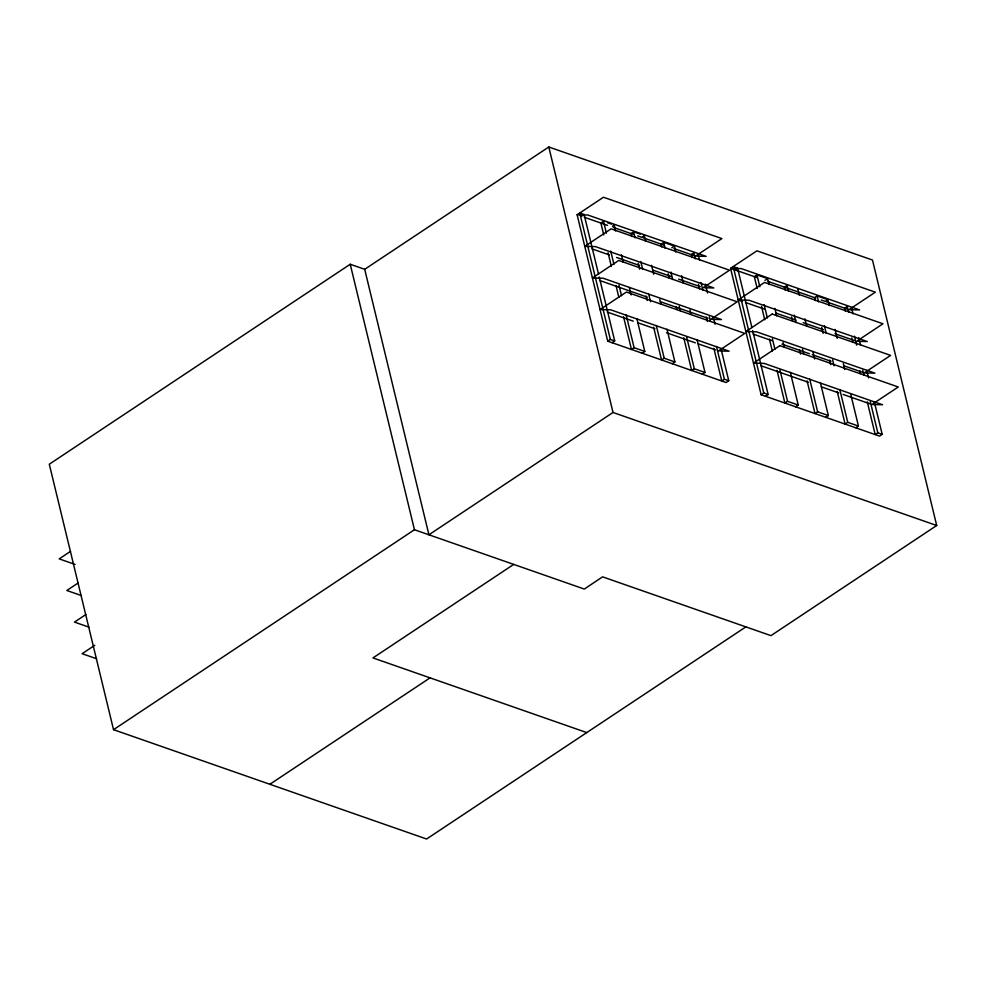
<?xml version="1.0" encoding="UTF-8"?>
<svg xmlns="http://www.w3.org/2000/svg" width="986" height="986" viewBox="0 0 986 986"><rect width="100%" height="100%" fill="white"/><g stroke="black" fill="none" stroke-linecap="round" stroke-linejoin="round"><path stroke-width="1.48" d="M113.526 729.677L414.453 529.741L584.316 589.061L602.582 576.847L770.941 635.637L936.7 525.501L872.474 260.033L548.795 146.988L364.697 269.314L350.227 264.26L49.3 464.209L113.526 729.677L426.593 839.012L745.86 626.886M70.585 551.322L59.197 558.889L75.084 564.436M721.197 349.537L728.753 380.769L726.115 382.519L607.709 341.168L577.13 214.751L603.481 197.249L721.888 238.587L695.537 256.101L673.869 248.534M581.481 216.267L584.119 214.517L598.502 274.009M602.631 221.875L600.881 223.046L603.752 234.939M612.454 226.201L614.216 225.03L615.658 230.983M78.239 582.923L66.838 590.491L81.283 595.532M632.741 232.388L630.978 233.559L631.693 236.529M643.439 236.135L641.689 237.293L637.671 235.9M85.881 614.524L74.492 622.092L88.925 627.145M662.838 242.901L661.076 244.072L661.803 247.042M671.786 247.806L673.537 246.648M94.792 645.288L82.134 653.706L96.579 658.747M692.936 253.414L691.186 254.585L691.901 257.556M607.709 341.168L610.346 339.418L614.697 340.934L599.229 276.98M612.059 342.684L614.697 340.934M703.178 287.702L729.529 270.201L611.123 228.851L584.772 246.352L595.433 246.611L713.839 287.961L704.707 287.739M734.915 269.856L737.553 268.106L751.936 327.599M636.882 318.725L644.795 351.447L634.097 347.713L631.459 349.463L623.546 316.74M756.065 275.464L754.315 276.635L757.186 288.528M642.169 353.198L644.795 351.447M765.013 280.369L766.775 279.198M742.544 301.457L738.206 299.941L764.557 282.427L882.963 323.778L857.869 340.453M710.82 319.316L737.171 301.802L618.777 260.452L592.426 277.966L603.075 278.212L721.481 319.563L712.348 319.353M666.98 329.238L674.905 361.961L664.194 358.226L661.569 359.976L653.644 327.253M786.175 285.977L784.412 287.148L785.139 290.118M672.267 363.711L674.905 361.961M936.7 525.501L613.021 412.468L428.922 534.782L364.697 269.314M718.474 350.917L744.824 333.404L626.418 292.053L600.067 309.567L610.728 309.826L729.122 351.176L719.99 350.954M697.09 339.751L705.002 372.474L694.304 368.739L691.667 370.49L683.754 337.767M816.272 296.49L814.522 297.661L815.237 300.631M702.365 374.224L705.002 372.474M826.983 300.225L825.22 301.396L821.202 299.99M728.753 380.769L724.402 379.253L721.764 381.003L713.852 348.28M846.37 307.003L844.62 308.162L845.335 311.145M756.989 277.559L730.564 268.34L741.225 268.586L859.619 309.937L848.971 309.69L875.322 292.176L756.915 250.826L730.564 268.34L761.143 394.757L763.78 393.007L768.131 394.523L752.663 330.569M765.493 396.273L768.131 394.523M513.706 564.399L372.967 657.921L586.769 732.586M790.316 372.314L798.229 405.036L787.531 401.302L784.893 403.052L776.98 370.329M795.603 406.787L798.229 405.036M820.426 382.827L828.339 415.55L817.628 411.803L815.003 413.565L807.078 380.842M269.881 784.277L430.044 677.863M825.701 417.3L828.339 415.55M850.881 394.831L858.436 426.063L847.738 422.316L845.101 424.066L837.188 391.356M855.799 427.813L858.436 426.063M874.274 401.635L882.187 434.358L877.836 432.829L875.198 434.579L867.286 401.869M882.187 434.358L879.549 436.108L761.143 394.757M577.13 214.751L587.792 215.01L706.186 256.36L697.053 256.138M738.206 299.941L748.867 300.2L867.273 341.55L856.612 341.292M584.119 214.517L579.768 213.001L610.346 339.418M607.524 222.7L611.542 224.093M640.308 234.138L633.616 231.809L635.058 237.762M665.057 242.79L674.424 246.056L675.854 252.009M737.553 268.106L733.202 266.59L763.78 393.007M758.283 275.34L767.65 278.619L769.092 284.572M826.514 299.177L817.147 295.899L818.59 301.852M584.254 217.24L607.561 225.387M613.23 227.359L633.443 234.421M643.069 237.786L663.763 245.009M767.786 281.33L815.755 298.092M826.601 301.876L847.529 309.185M591.994 248.879L609.323 254.93M616.546 257.457L639.643 265.517M652.646 270.053L671.417 276.61M678.627 279.137L700.294 286.704M745.428 302.468L764.199 309.012M775.748 313.055L795.973 320.117M803.183 322.632L823.409 329.694M834.957 333.724L855.17 340.786M599.636 280.48L647.297 297.119M660.287 301.667L707.936 318.305M753.082 334.069L771.853 340.626M781.96 344.151L809.395 353.727M812.279 354.738L831.05 361.295M844.041 365.831L862.812 372.388M607.29 312.081L633.283 321.165M637.609 322.681L654.938 328.732M666.487 332.763L695.364 342.845M698.261 343.855L715.577 349.907M760.724 365.67L808.372 382.309M821.363 386.845L838.692 392.896M843.03 394.412L870.465 403.989M851.608 307.94L853.038 313.881M858.794 337.68L860.593 345.112M866.719 370.403L868.518 377.835M847.257 306.412L848.699 312.365M854.455 336.164L856.612 345.088M862.725 370.366L863.81 374.828M870.281 401.598L877.836 432.829M851.818 337.915L852.89 342.376M859.73 370.637L860.445 373.608M827.858 299.645L829.3 305.586M835.056 329.386L837.213 338.309M843.326 363.6L844.768 369.54M824.345 325.651L826.145 333.083M832.628 359.853L834.057 365.806M839.825 389.606L847.738 422.316M821.708 327.401L823.15 333.354M829.633 360.124L830.705 364.586M797.748 289.132L799.19 295.073M804.946 318.872L806.745 326.317M812.871 351.595L814.658 359.027M787.05 285.398L788.492 291.338M794.248 315.138L796.047 322.57M802.518 349.34L803.602 353.801M809.716 379.092L817.628 411.803M791.61 316.888L792.695 321.35M799.523 349.611L800.607 354.073M774.848 308.359L776.648 315.803M783.118 342.573L784.203 347.035M756.952 274.884L759.824 286.778M764.138 304.625L767.379 318.01M772.42 338.827L774.934 349.241M779.975 370.058L787.531 401.302M761.512 306.375L764.742 319.76M769.425 339.098L772.297 350.991M698.162 254.351L699.604 260.304M705.36 284.091L707.517 293.015M713.285 316.814L715.084 324.258M693.824 252.835L695.253 258.788M701.021 282.575L702.821 290.02M709.291 316.789L710.376 321.251M716.489 346.53L724.402 379.253M698.384 284.325L699.456 288.787M706.296 317.048L707.381 321.51M681.622 275.809L683.421 283.241M689.892 310.011L690.976 314.472M663.714 242.322L665.156 248.275M670.911 272.062L672.711 279.506M679.194 306.276L680.266 310.738M686.749 337.508L694.304 368.739M668.274 273.812L669.358 278.274M676.199 306.535L676.914 309.505M644.314 235.543L645.756 241.496M651.512 265.296L653.669 274.219M659.794 299.498L660.866 303.959M640.814 261.549L642.613 268.993M648.726 294.272L650.526 301.704M656.282 325.503L664.194 358.226M638.176 263.299L639.618 269.252M646.089 296.022L647.173 300.483M621.414 254.782L623.214 262.214M629.327 287.493L631.126 294.937M603.518 221.295L606.39 233.189M610.704 251.036L613.945 264.421M618.986 285.25L621.5 295.664M626.184 314.99L634.097 347.713M608.079 252.786L611.308 266.183M615.991 285.509L618.863 297.415M548.795 146.988L613.021 412.468M350.227 264.26L414.453 529.741M772.211 314.041L745.86 331.542L756.508 331.801L874.915 373.152L864.254 372.893L890.617 355.391L772.211 314.041M779.852 345.642L753.501 363.144L764.162 363.403L882.569 404.753L871.907 404.494L898.258 386.993L779.852 345.642"/></g></svg>
